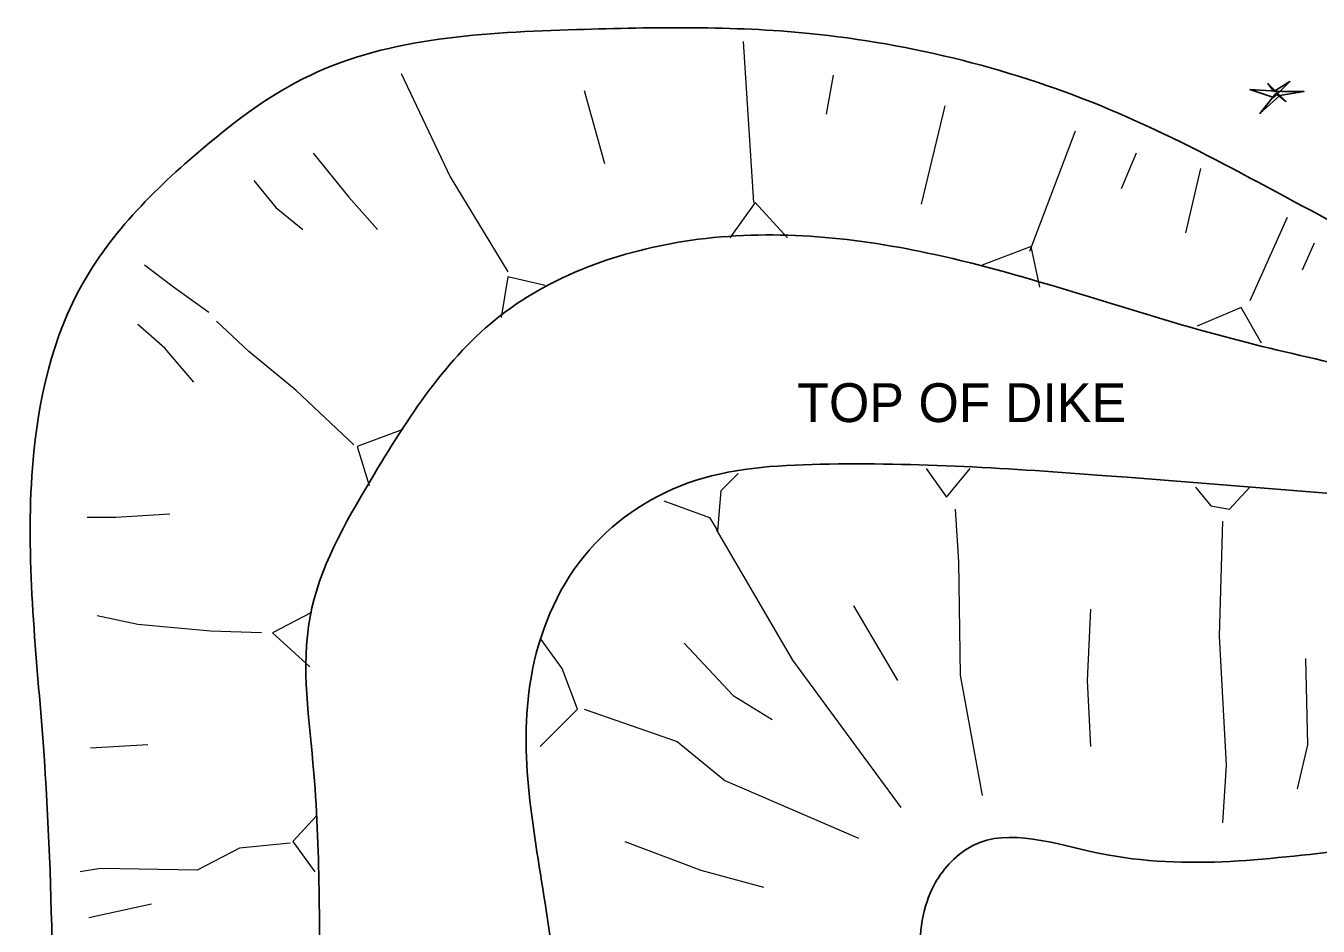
# Model space of a CAD drawing. Extents: x -120 to 879, y -38 to 233.
# Drawn here: x 715.5 to 758.77, y 138.33 to 168.47 of the extents above; entities that cross this region are included whole.
import ezdxf
from ezdxf.enums import TextEntityAlignment as Align

# ---------------------------------------------------------------- set-up
doc = ezdxf.new("R2010")
doc.units = 0
doc.header["$LTSCALE"] = 0.52
doc.layers.add('1', color=7, linetype='Continuous', lineweight=13)

msp = doc.modelspace()

# ---------------------------------------------------------------- linework, layer by layer
at = {"layer": '1'}
for p, q in [((739.5268, 167.9521), (739.8671, 162.5607)), ((742.5325, 166.8171), (742.3057, 165.5118)), ((734.196, 166.3063), (734.8765, 163.8659)), ((746.2754, 165.7955), (745.4815, 162.5039)), ((750.6422, 164.9442), (749.111, 160.9148)), ((752.6837, 164.2064), (752.1733, 163.0147)), ((754.8388, 163.6957), (754.3284, 161.5391)), ((757.731, 162.0498), (756.4834, 159.269)), ((758.6384, 161.1986), (758.2414, 160.2906)), ((743.213, 149.0536), (744.6875, 146.5565)), ((719.5929, 144.3999), (717.6648, 144.2864)), ((719.7063, 139.0652), (717.6081, 138.6112))]:
    msp.add_line(p, q, dxfattribs=at)
for points in [[(728.0712, 166.8738), (729.7158, 163.4119), (731.644, 160.2338)], [(725.1223, 164.2064), (726.3132, 162.7309), (727.2772, 161.6526)], [(723.1373, 163.2984), (723.8746, 162.3904), (724.782, 161.6526)], [(741.0013, 161.3688), (739.9238, 162.5607), (739.0732, 161.3688)], [(749.4512, 159.723), (749.1677, 161.0851), (747.5231, 160.4608)], [(721.6346, 158.8717), (720.4436, 159.723), (719.4795, 160.4607)], [(732.8917, 159.7798), (731.644, 160.0635), (731.4172, 158.7015)], [(756.8804, 157.8502), (756.1998, 159.042), (754.7253, 158.4177)], [(721.1242, 156.5448), (720.1601, 157.6799), (719.2527, 158.4744)], [(726.4833, 154.4451), (724.5552, 156.2612), (722.9672, 157.5664), (721.8897, 158.588)], [(728.1279, 154.9558), (726.5967, 154.3883), (726.9937, 153.083)], [(745.6516, 153.6505), (746.3322, 152.6857), (747.1261, 153.6505)], [(736.8614, 152.5722), (738.3926, 152.0048), (738.6762, 151.5507), (738.7896, 152.9127), (739.3567, 153.4802)], [(754.6687, 153.0263), (755.1791, 152.402), (755.8028, 152.2885), (756.4834, 153.0263)], [(720.3302, 152.1182), (718.5154, 152.0047), (717.5513, 152.0047)], [(746.6157, 152.2885), (746.7291, 150.5292), (746.7858, 146.7267), (747.5231, 142.6973)], [(755.576, 151.8912), (755.4626, 148.0321), (755.6894, 143.7189), (755.576, 141.7893)], [(738.6194, 151.6074), (741.1714, 147.2375), (744.8009, 142.3001)], [(751.1526, 148.9401), (751.0392, 146.5565), (751.1526, 144.3432)], [(723.3926, 148.1455), (721.6912, 148.2022), (719.2527, 148.4293), (717.8916, 148.7131)], [(725.0655, 148.8266), (723.7612, 148.1456), (725.0088, 147.0105)], [(732.7215, 144.3432), (733.9692, 145.5917), (733.4588, 146.9537), (732.7215, 147.9753)], [(737.5419, 147.8051), (739.1866, 146.0457), (740.4909, 145.2512)], [(758.3548, 147.2943), (758.4116, 144.3999), (758.0713, 142.9243)], [(734.196, 145.5917), (737.3151, 144.5134), (738.903, 143.2081), (743.3832, 141.2785)], [(725.2357, 142.0163), (724.4417, 141.165), (725.1789, 140.1435)], [(724.3567, 141.1082), (722.6553, 140.938), (721.2376, 140.2002), (718.005, 140.257), (717.3245, 140.1435)], [(735.5571, 141.165), (738.1091, 140.2002), (740.2073, 139.6327)]]:
    msp.add_lwpolyline(points, dxfattribs=at)
at = {"layer": '1', "lineweight": 25}
msp.add_lwpolyline([(757.2925, 166.0722), (757.8275, 166.6077), (757.2925, 166.273), (757.0918, 166.5408), (757.6938, 165.9384), (757.3593, 166.2061), (756.8243, 165.5368), (757.4932, 166.1392), (758.2957, 166.273), (757.56, 166.273), (756.49, 166.34)], close=True, dxfattribs=at)
for points in [[(785.7367, 151.495), (779.4864, 152.8992), (771.4503, 156.3457), (761.1182, 160.9411), (751.8065, 165.6642), (741.7296, 168.2172), (733.9486, 168.3448), (725.0196, 166.813), (721.448, 164.3877), (717.2387, 159.537), (715.7079, 153.4098), (716.0906, 144.3467), (716.4733, 129.5393), (716.6008, 119.455), (716.6008, 113.7107)], [(781.0171, 151.495), (774.7668, 153.1545), (763.5417, 156.2181), (755.3782, 158.1328), (745.9389, 160.8134), (738.0304, 161.3241), (731.3974, 158.7711), (727.0605, 153.2821), (725.0196, 148.6867), (725.1472, 143.4531), (725.4022, 135.1558), (725.6574, 126.9863), (725.1472, 121.4973), (725.7849, 114.0937)], [(818.7439, 133.4455), (818.7739, 136.56), (819.029, 145.4955), (817.7534, 148.942), (815.3298, 151.2397), (811.3756, 153.2821), (806.5284, 153.5374), (796.1963, 152.2609), (785.6091, 151.495), (774.0014, 151.7503), (751.679, 153.4098), (742.1123, 153.7927), (737.6477, 153.1545), (734.2037, 150.7292), (732.4179, 146.6443), (732.9281, 138.8577), (733.4383, 129.284), (732.5454, 118.0508), (733.1832, 113.8384)], [(806.2469, 133.1002), (806.0182, 138.8577), (806.0182, 139.8789), (805.2528, 141.0277), (801.8088, 141.666), (787.9052, 141.4107), (774.3841, 141.2831), (768.5165, 141.2831), (760.0978, 140.9001), (751.4238, 140.7724), (747.2145, 141.0277), (745.9389, 139.7512), (745.4287, 137.1983), (745.6838, 134.1347), (745.9389, 130.3052), (746.4492, 125.4545), (746.0665, 119.5826), (745.5562, 114.6042)]]:
    msp.add_spline(points, degree=3, dxfattribs=at)

# ---------------------------------------------------------------- texts
at = {"layer": '1'}
msp.add_text('TOP OF DIKE', height=1.3, dxfattribs=at).set_placement((746.8379, 155.2046), align=Align.CENTER)

doc.saveas('drawing.dxf')
